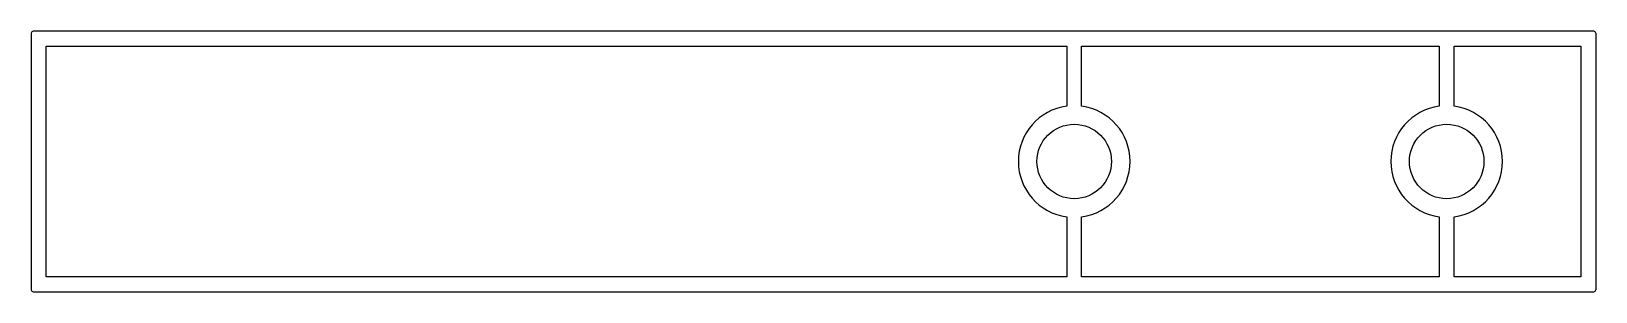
# Model space of a CAD drawing. Extents: x 1913 to 2123, y 1394 to 1429.
import ezdxf

# ---------------------------------------------------------------- set-up
doc = ezdxf.new("R2010")
doc.units = 0
doc.layers.get('0').update_dxf_attribs({"linetype": 'CONTINUOUS'})

msp = doc.modelspace()

# ---------------------------------------------------------------- linework, layer by layer
for p, q in [((1913.13, 1428.4), (1913.13, 1393.9)), ((2122.88, 1428.65), (1913.38, 1428.65)), ((2123.13, 1428.4), (2123.13, 1393.9)), ((1915.13, 1395.65), (1915.13, 1426.65)), ((1915.13, 1426.65), (2052.13, 1426.65)), ((2052.13, 1426.65), (2052.13, 1418.58)), ((2054.13, 1418.58), (2054.13, 1426.65)), ((2054.13, 1426.65), (2102.13, 1426.65)), ((2102.13, 1426.65), (2102.13, 1418.58)), ((2104.13, 1418.58), (2104.13, 1426.65)), ((2104.13, 1426.65), (2121.13, 1426.65)), ((2121.13, 1426.65), (2121.13, 1395.65)), ((2052.13, 1403.71), (2052.13, 1395.65)), ((2054.13, 1395.65), (2054.13, 1403.71)), ((2102.13, 1403.71), (2102.13, 1395.65)), ((2104.13, 1395.65), (2104.13, 1403.71)), ((2052.13, 1395.65), (1915.13, 1395.65)), ((2102.13, 1395.65), (2054.13, 1395.65)), ((2121.13, 1395.65), (2104.13, 1395.65)), ((1913.38, 1393.65), (2122.88, 1393.65))]:
    msp.add_line(p, q)
for centre in [(2053.13, 1411.15), (2103.13, 1411.15)]:
    msp.add_circle(centre, 5)
for centre, radius, start, end in [((1913.38, 1428.4), 0.25, 90, 180), ((2122.88, 1428.4), 0.25, 0, 90), ((2053.13, 1411.15), 7.5, 97.6623, 262.3377), ((2053.13, 1411.15), 7.5, 277.6623, 82.3377), ((2103.13, 1411.15), 7.5, 97.6623, 262.3377), ((2103.13, 1411.15), 7.5, 277.6623, 82.3377), ((1913.38, 1393.9), 0.25, 180, 270), ((2122.88, 1393.9), 0.25, 270, 0)]:
    msp.add_arc(centre, radius, start, end)

doc.saveas('drawing.dxf')
